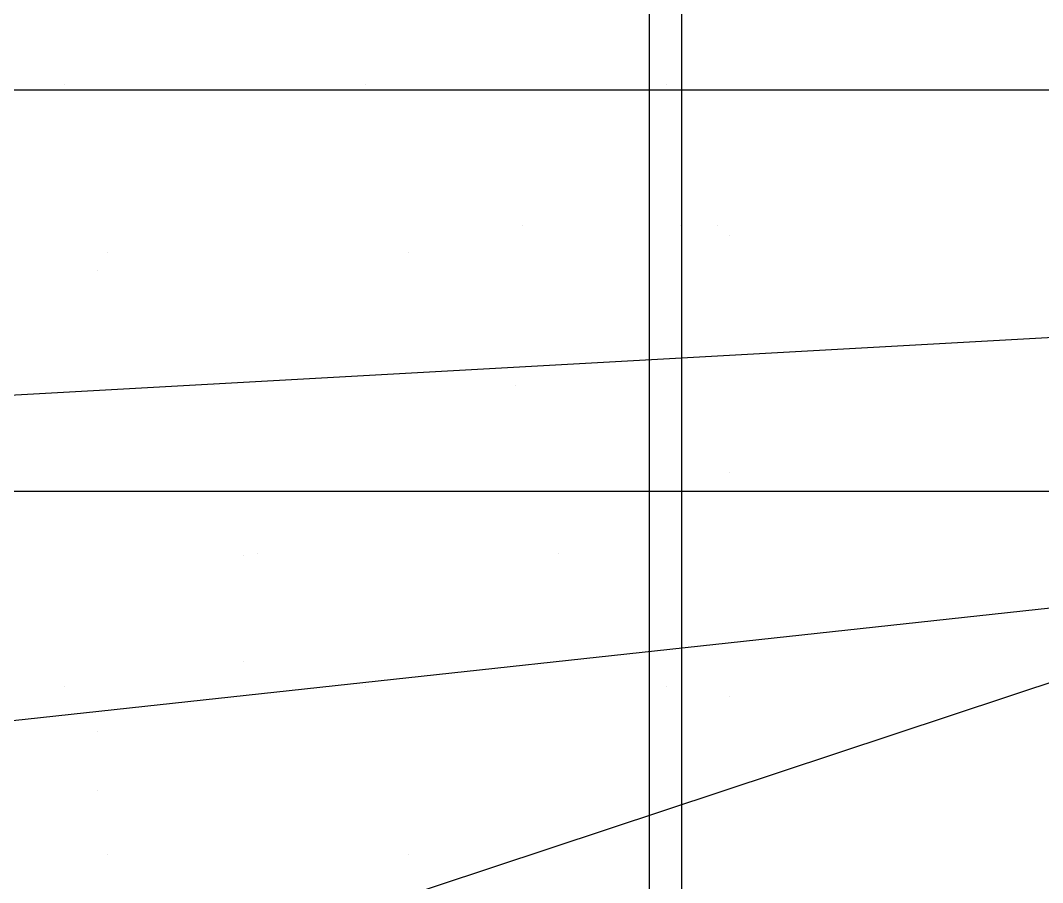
# Model space of a CAD drawing. Header units: inches. Extents: x -31 to 122, y -49 to 49.
# Drawn here: x 25.937 to 28.484, y 4.025 to 6.173 of the extents above; entities that cross this region are included whole.
import ezdxf

# ---------------------------------------------------------------- set-up
doc = ezdxf.new("R2010")
doc.units = ezdxf.units.IN
doc.header["$MEASUREMENT"] = 0

# ---------------------------------------------------------------- blocks, each defined once
blk = doc.blocks.new('HVRF37')
blk.add_circle((0, 0), 31)
blk = doc.blocks.new('hvtb19')
at = {"color": 4}
blk.add_line((27.1889, 5.662), (27.1889, 5.662), dxfattribs=at)
blk = doc.blocks.new('hvtb16e')
at = {"color": 4}
blk.add_line((26.4922, 4.5754), (26.4922, 4.5754), dxfattribs=at)
blk = doc.blocks.new('hvtb16c')
at = {"color": 4}
blk.add_line((27.703, 5.6361), (27.703, 5.6361), dxfattribs=at)
blk = doc.blocks.new('hvtb14c')
at = {"color": 4}
blk.add_line((27.703, 4.4889), (27.703, 4.4889), dxfattribs=at)
blk = doc.blocks.new('hvtb14')
at = {"color": 4}
blk.add_line((26.1282, 5.5496), (26.1282, 5.5496), dxfattribs=at)
blk = doc.blocks.new('hvtb12')
at = {"color": 4}
blk.add_line((26.1282, 4.4024), (26.1282, 4.4024), dxfattribs=at)
blk = doc.blocks.new('hvtb10')
at = {"color": 4}
blk.add_line((26.1282, 4.2552), (26.1282, 4.2552), dxfattribs=at)
blk = doc.blocks.new('hvtbeav1')
blk.add_line((40.4082, 6), (22.437, 4.05))
blk = doc.blocks.new('hvtb8e')
blk.add_line((0, 6), (50, 6))
blk = doc.blocks.new('hvtb8c')
blk.add_line((6, 6), (56, 6))
at = {"color": 4}
blk.add_line((27.703, 5.0473), (27.703, 5.0473), dxfattribs=at)
blk = doc.blocks.new('hvtb8')
blk.add_line((6, 6), (56, 6))
blk = doc.blocks.new('hvtb6e')
blk.add_line((0, 5), (50, 5))
at = {"color": 4}
blk.add_line((26.4922, 4.8395), (26.4922, 4.8395), dxfattribs=at)
blk = doc.blocks.new('hvtb6c')
blk.add_line((6, 5), (56, 5))
blk = doc.blocks.new('hvtb6')
blk.add_line((6, 5), (56, 5))
blk = doc.blocks.new('hvtb5e')
blk.add_line((0, 5), (50, 5))
blk = doc.blocks.new('hvtb5c')
blk.add_line((10, 5), (60, 5))
blk = doc.blocks.new('hvtb5')
blk.add_line((10, 5), (60, 5))
blk = doc.blocks.new('hvtb19e')
at = {"color": 4}
blk.add_line((27.6742, 5.662), (27.6742, 5.662), dxfattribs=at)
blk = doc.blocks.new('hvtb19c')
at = {"color": 4}
blk.add_line((27.5817, 5.662), (27.5817, 5.662), dxfattribs=at)
blk = doc.blocks.new('hvtbsav2n')
blk.add_line((39.62, 6), (21.62, 5))
blk = doc.blocks.new('hvtbsav2')
blk.add_line((39.62, 6), (21.62, 5))
blk = doc.blocks.new('hvtbsav1n')
blk.add_line((40.4082, 6), (22.437, 4.05))
blk = doc.blocks.new('hvtbsav1')
blk.add_line((40.4082, 6), (22.437, 4.05))
blk = doc.blocks.new('*X159')
at = {"color": 0}
for p, q in [((5045.625, 2945.25), (5045.625, 2945.25)), ((5046.375, 2945.25), (5046.375, 2945.25)), ((5046, 2944.5), (5046, 2944.5)), ((5046.75, 2944.5), (5046.75, 2944.5)), ((5045.625, 2943.75), (5045.625, 2943.75)), ((5046.375, 2943.75), (5046.375, 2943.75))]:
    blk.add_line(p, q, dxfattribs=at)
blk = doc.blocks.new('hvtbeav6n')
blk.add_line((27.5044, 18), (27.5044, -18))
at = {"color": 4}
blk.add_blockref('*X159', (-5019.4708, -2939.654), dxfattribs=at)
blk = doc.blocks.new('*X163')
at = {"color": 0}
for p, q in [((5045.625, 2945.25), (5045.625, 2945.25)), ((5046.375, 2945.25), (5046.375, 2945.25)), ((5046, 2944.5), (5046, 2944.5)), ((5046.75, 2944.5), (5046.75, 2944.5)), ((5045.625, 2943.75), (5045.625, 2943.75)), ((5046.375, 2943.75), (5046.375, 2943.75))]:
    blk.add_line(p, q, dxfattribs=at)
blk = doc.blocks.new('hvtbeav6')
blk.add_line((27.5044, 18), (27.5044, -18))
at = {"color": 4}
blk.add_blockref('*X163', (-5019.4708, -2939.654), dxfattribs=at)
blk = doc.blocks.new('*X166')
at = {"color": 0}
for p, q in [((3680.25, 30375), (3680.25, 30375)), ((3681, 30375), (3681, 30375)), ((3681.75, 30375), (3681.75, 30375)), ((3680.625, 30374.25), (3680.625, 30374.25)), ((3681.375, 30374.25), (3681.375, 30374.25)), ((3680.25, 30373.5), (3680.25, 30373.5)), ((3681, 30373.5), (3681, 30373.5)), ((3681.75, 30373.5), (3681.75, 30373.5))]:
    blk.add_line(p, q, dxfattribs=at)
blk = doc.blocks.new('hvtbeav5n')
blk.add_line((27.5845, 12.125), (27.5845, -12.125))
at = {"color": 4, "xscale": -1}
blk.add_blockref('*X166', (3707.7966, -30368.9862), dxfattribs=at)
blk = doc.blocks.new('*X169')
at = {"color": 0}
for p, q in [((3680.25, 30375), (3680.25, 30375)), ((3681, 30375), (3681, 30375)), ((3681.75, 30375), (3681.75, 30375)), ((3680.625, 30374.25), (3680.625, 30374.25)), ((3681.375, 30374.25), (3681.375, 30374.25)), ((3680.25, 30373.5), (3680.25, 30373.5)), ((3681, 30373.5), (3681, 30373.5)), ((3681.75, 30373.5), (3681.75, 30373.5))]:
    blk.add_line(p, q, dxfattribs=at)
blk = doc.blocks.new('hvtbeav5')
blk.add_line((27.5845, 12.125), (27.5845, -12.125))
at = {"color": 4, "xscale": -1}
blk.add_blockref('*X169', (3707.7966, -30368.9862), dxfattribs=at)
blk = doc.blocks.new('hvtbeav3')
blk.add_line((42, 9), (23.9808, 3.023))
blk = doc.blocks.new('hvtbeav2')
blk.add_line((39.62, 6), (21.62, 5))
blk = doc.blocks.new('*X194')
at = {"color": 0}
for p, q in [((5045.625, 2945.25), (5045.625, 2945.25)), ((5046.375, 2945.25), (5046.375, 2945.25)), ((5046, 2944.5), (5046, 2944.5)), ((5046.75, 2944.5), (5046.75, 2944.5)), ((5045.625, 2943.75), (5045.625, 2943.75)), ((5046.375, 2943.75), (5046.375, 2943.75))]:
    blk.add_line(p, q, dxfattribs=at)
blk = doc.blocks.new('hvtbsav6n')
blk.add_line((27.5044, 18), (27.5044, -18))
at = {"color": 4}
blk.add_blockref('*X194', (-5019.4708, -2939.654), dxfattribs=at)
blk = doc.blocks.new('*X198')
at = {"color": 0}
for p, q in [((5045.625, 2945.25), (5045.625, 2945.25)), ((5046.375, 2945.25), (5046.375, 2945.25)), ((5046, 2944.5), (5046, 2944.5)), ((5046.75, 2944.5), (5046.75, 2944.5)), ((5045.625, 2943.75), (5045.625, 2943.75)), ((5046.375, 2943.75), (5046.375, 2943.75))]:
    blk.add_line(p, q, dxfattribs=at)
blk = doc.blocks.new('hvtbsav6')
blk.add_line((27.5044, 18), (27.5044, -18))
at = {"color": 4}
blk.add_blockref('*X198', (-5019.4708, -2939.654), dxfattribs=at)
blk = doc.blocks.new('*X201')
at = {"color": 0}
for p, q in [((3680.25, 30375), (3680.25, 30375)), ((3681, 30375), (3681, 30375)), ((3681.75, 30375), (3681.75, 30375)), ((3680.625, 30374.25), (3680.625, 30374.25)), ((3681.375, 30374.25), (3681.375, 30374.25)), ((3680.25, 30373.5), (3680.25, 30373.5)), ((3681, 30373.5), (3681, 30373.5)), ((3681.75, 30373.5), (3681.75, 30373.5))]:
    blk.add_line(p, q, dxfattribs=at)
blk = doc.blocks.new('hvtbsav5n')
blk.add_line((27.5845, 12.125), (27.5845, -12.125))
at = {"color": 4, "xscale": -1}
blk.add_blockref('*X201', (3707.7966, -30368.9862), dxfattribs=at)
blk = doc.blocks.new('*X204')
at = {"color": 0}
for p, q in [((3680.25, 30375), (3680.25, 30375)), ((3681, 30375), (3681, 30375)), ((3681.75, 30375), (3681.75, 30375)), ((3680.625, 30374.25), (3680.625, 30374.25)), ((3681.375, 30374.25), (3681.375, 30374.25)), ((3680.25, 30373.5), (3680.25, 30373.5)), ((3681, 30373.5), (3681, 30373.5)), ((3681.75, 30373.5), (3681.75, 30373.5))]:
    blk.add_line(p, q, dxfattribs=at)
blk = doc.blocks.new('hvtbsav5')
blk.add_line((27.5845, 12.125), (27.5845, -12.125))
at = {"color": 4, "xscale": -1}
blk.add_blockref('*X204', (3707.7966, -30368.9862), dxfattribs=at)
blk = doc.blocks.new('hvtbsav3n')
blk.add_line((42, 9), (23.9808, 3.023))
blk = doc.blocks.new('hvtbsav3')
blk.add_line((42, 9), (23.9808, 3.023))

msp = doc.modelspace()

# ---------------------------------------------------------------- block references
for name in ['HVRF37', 'hvtbeav6n', 'hvtbeav6', 'hvtbeav5', 'hvtbsav6n', 'hvtbsav6', 'hvtbsav5n', 'hvtbsav5', 'hvtb19', 'hvtb19e', 'hvtb19c', 'hvtbeav5n', 'hvtb16e', 'hvtb16c', 'hvtb14c', 'hvtb14', 'hvtbeav3', 'hvtbsav3n', 'hvtbsav3', 'hvtb12', 'hvtb10', 'hvtbeav1', 'hvtb8e', 'hvtb8c', 'hvtb8', 'hvtbsav2n', 'hvtbsav2', 'hvtbsav1n', 'hvtbsav1', 'hvtbeav2', 'hvtb6e', 'hvtb6c', 'hvtb6', 'hvtb5e', 'hvtb5c', 'hvtb5']:
    msp.add_blockref(name, (0, 0))

doc.saveas('drawing.dxf')
